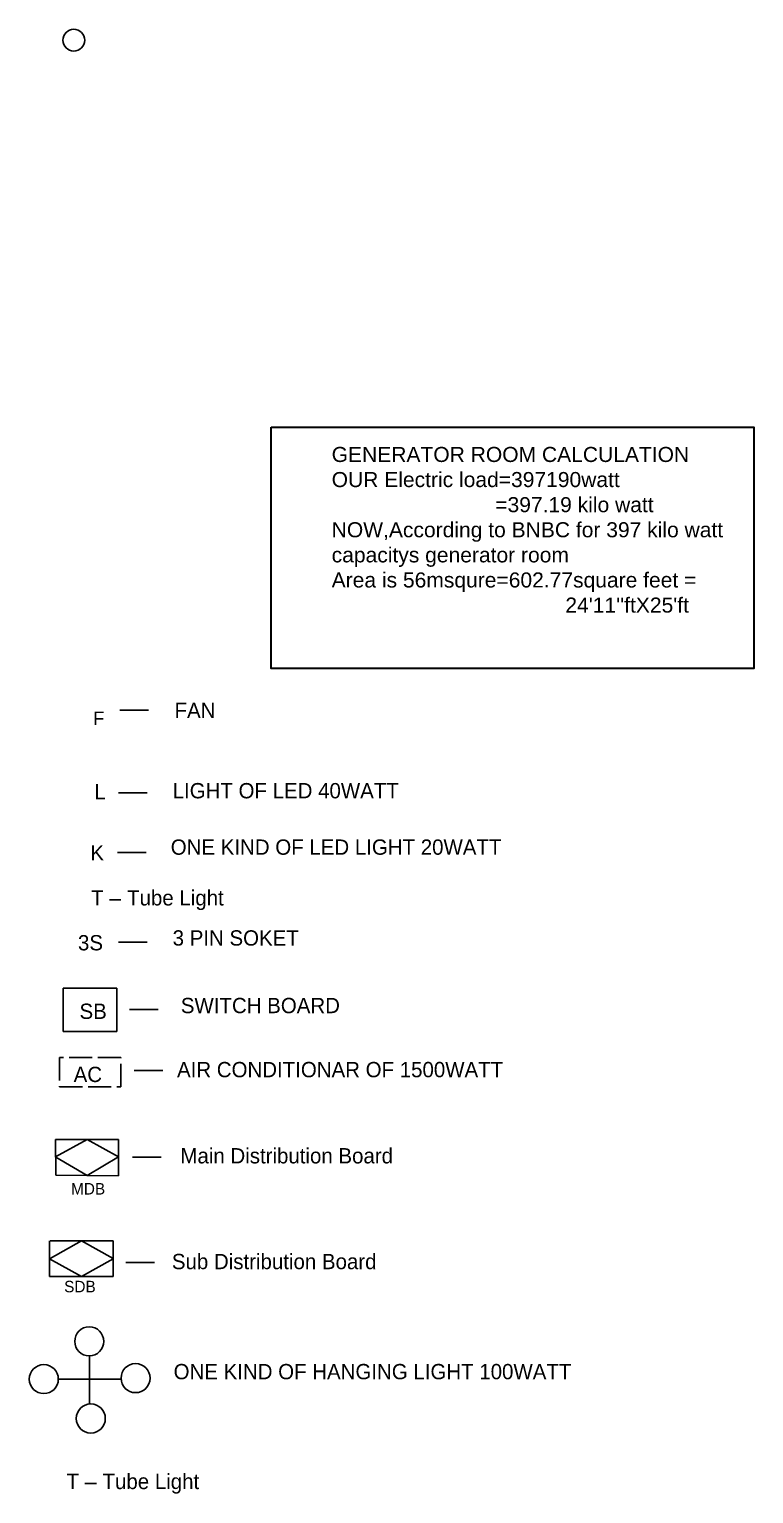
# Model space of a CAD drawing. Header units: inches. Extents: x -5062 to 1238, y -45 to 1231.
# Drawn here: x -2582 to -2203, y 206 to 972 of the extents above; entities that cross this region are included whole.
import ezdxf

# ---------------------------------------------------------------- set-up
doc = ezdxf.new("R2010")
doc.units = ezdxf.units.IN
doc.header["$MEASUREMENT"] = 0
doc.linetypes.add('ACAD_ISO02W100', pattern=[15, 12, -3])
doc.styles.add('My fort', font='arial.ttf')

# ---------------------------------------------------------------- blocks, each defined once
blk = doc.blocks.new('A$C2E2A29CD')
at = {"insert": (19.064, 8.794), "char_height": 0.2, "width": 5.4036, "attachment_point": 1, "style": 'My fort'}
blk.add_mtext("GENERATOR ROOM CALCULATION\\POUR Electric load=397190watt\\P                            =397.19 kilo watt\\PNOW,According to BNBC for 397 kilo watt capacitys generator room \\PArea is 56msqure=602.77square feet =\\P                                        24'11''ftX25'ft", dxfattribs=at)
blk = doc.blocks.new('A$C1D67283F')
at = {"color": 2, "lineweight": 30}
blk.add_blockref('A$C2E2A29CD', (-18.506, -4.183), dxfattribs=at)

msp = doc.modelspace()

# ---------------------------------------------------------------- linework, layer by layer
for p, q in [((-2519.77, 615.64), (-2534.77, 615.64)), ((-2520.4, 572.55), (-2535.39, 572.55)), ((-2521.02, 541.32), (-2536.02, 541.32)), ((-2520.4, 494.48), (-2535.39, 494.48)), ((-2514.7, 459.27), (-2529.7, 459.27)), ((-2512.24, 427.33), (-2527.24, 427.33)), ((-2568.39, 391.3), (-2535.42, 391.3)), ((-2551.9, 391.3), (-2568.39, 382.11)), ((-2568.39, 391.3), (-2568.14, 372.63)), ((-2535.42, 382.11), (-2551.9, 391.3)), ((-2535.37, 372.22), (-2535.42, 391.3)), ((-2551.75, 372.43), (-2568.26, 381.97)), ((-2535.42, 382.11), (-2551.75, 372.43)), ((-2513.09, 381.92), (-2528.08, 381.92)), ((-2568.14, 372.63), (-2535.37, 372.22)), ((-2571.46, 319.59), (-2571.46, 338.22)), ((-2571.21, 338.22), (-2538.24, 338.22)), ((-2554.72, 338.22), (-2571.21, 329.03)), ((-2538.24, 329.03), (-2554.72, 338.22)), ((-2538.24, 338.22), (-2538.24, 319.59)), ((-2554.85, 319.59), (-2571.46, 328.91)), ((-2538.24, 328.91), (-2554.85, 319.59)), ((-2516.53, 326.91), (-2531.53, 326.91)), ((-2538.24, 319.59), (-2571.46, 319.59))]:
    msp.add_line(p, q)
at = {"ltscale": 8}
for p, q in [((-2550.6, 277.86), (-2550.6, 252.86)), ((-2567.1, 265.86), (-2533.6, 265.86))]:
    msp.add_line(p, q, dxfattribs=at)
at = {"color": 2, "lineweight": 30}
msp.add_lwpolyline([(-2455.6, 763.62), (-2203.18, 763.62), (-2203.18, 637.56), (-2455.6, 637.56)], close=True, dxfattribs=at)
msp.add_lwpolyline([(-2564.32, 470.28), (-2536.32, 470.28), (-2536.32, 447.78), (-2564.32, 447.78)], close=True)
at = {"linetype": 'ACAD_ISO02W100'}
msp.add_lwpolyline([(-2566.32, 418.78), (-2534.21, 418.78), (-2534.21, 434.03), (-2566.32, 434.03)], close=True, dxfattribs=at)
msp.add_circle((-2558.82, 966.03), 5.71)
at = {"linetype": 'Continuous', "ltscale": 5}
for centre in [(-2550.73, 285.68), (-2574.5, 265.96), (-2526.5, 266.46), (-2549.93, 245.34)]:
    msp.add_circle(centre, 7.6, dxfattribs=at)

# ---------------------------------------------------------------- block references
at = {"color": 2, "lineweight": 30, "xscale": 39.36798741691746, "yscale": 39.36798741691746, "zscale": 39.36798741691564}
msp.add_blockref('A$C1D67283F', (-2445.9, 571.84), dxfattribs=at)

# ---------------------------------------------------------------- texts
at = {"attachment_point": 1}
for s, insert, char_height, width in [('F', (-2548.58, 614.99), 7, 4.2165), ('FAN', (-2506.11, 619.62), 8, 48), ('L', (-2548.11, 577.12), 8, 75), ('LIGHT OF LED 40WATT', (-2507.11, 577.62), 8, 152.2649), ('K', (-2550.11, 545.12), 8, 75), ('ONE KIND OF LED LIGHT 20WATT', (-2508.11, 548.12), 8, 224.8277), ('T {\\fArial|b0|i0|c0|p34;– }Tube Light ', (-2549.76, 521.59), 8, 298.0983), ('3S', (-2556.61, 498.12), 8, 70.5), ('3 PIN SOKET', (-2507.11, 500.62), 8, 107.8819), ('SB', (-2555.82, 462.28), 8, 84.5), ('SWITCH BOARD', (-2502.82, 465.28), 8, 100.837), ('AC', (-2558.89, 429.26), 8, 20.5), ('AIR CONDITIONAR OF 1500WATT', (-2504.82, 431.78), 8, 206.5109), ('Main Distribution Board', (-2503.04, 386.72), 8, 171.1808), ('MDB', (-2560.24, 368.45), 6, 33.7825), (' Sub Distribution Board', (-2510.49, 331.42), 8, 205.6031), ('SDB', (-2563.84, 317.34), 6, 24.0482), ('ONE KIND OF HANGING LIGHT 100WATT', (-2506.6, 273.86), 8, 269.9152), ('T {\\fArial|b0|i0|c0|p34;– }Tube Light ', (-2562.61, 216.43), 8, 298.0983)]:
    msp.add_mtext(s, dxfattribs=dict(at, insert=insert, char_height=char_height, width=width))

doc.saveas('drawing.dxf')
